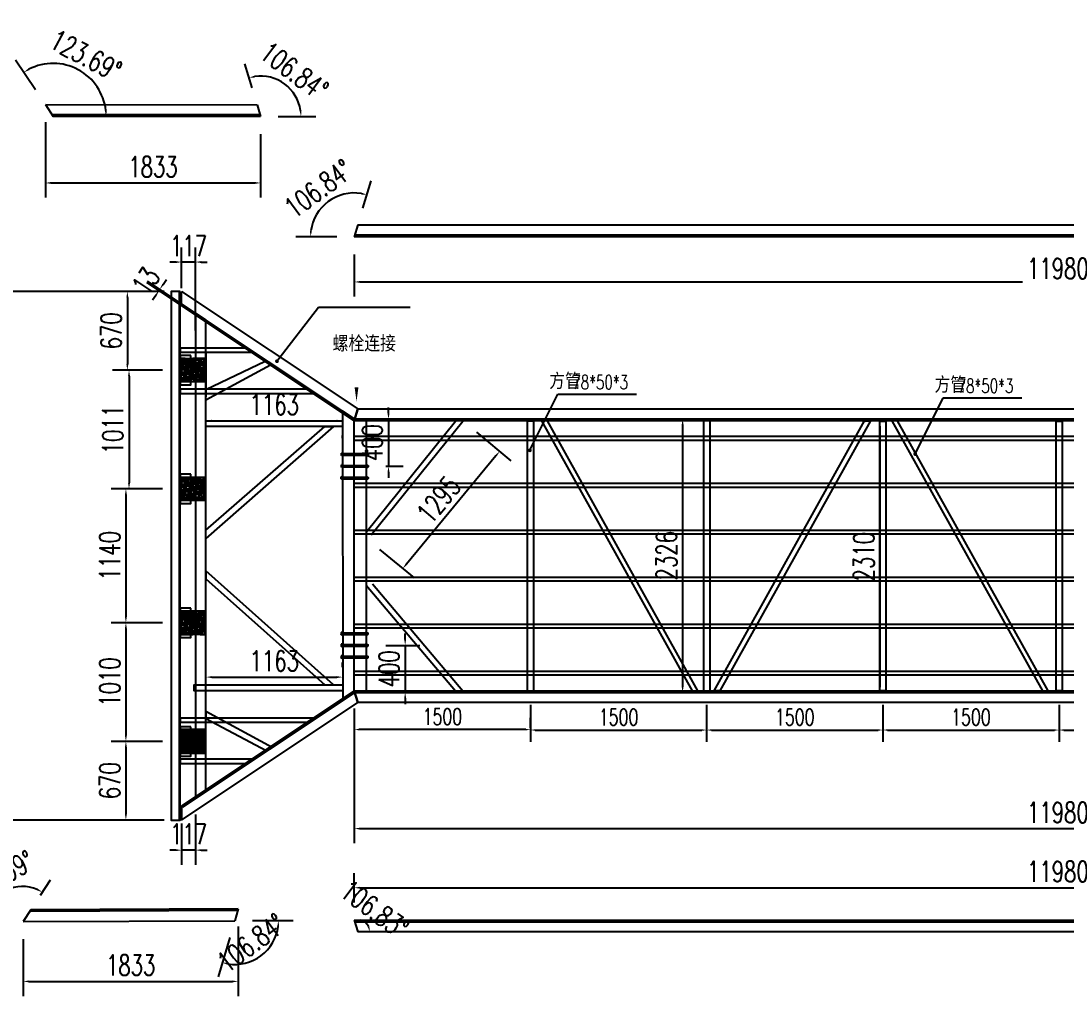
# Model space of a CAD drawing. Header units: millimetres. Extents: x 20612 to 95723, y -26499 to 156976.
# Drawn here: x 72038 to 80936, y -5738 to 2565 of the extents above; entities that cross this region are included whole.
import ezdxf

# ---------------------------------------------------------------- set-up
doc = ezdxf.new("R2010")
doc.units = ezdxf.units.MM
doc.header["$LTSCALE"] = 1000
for name, color, linetype in [('DIM_LEAD', 3, 'Continuous'), ('DIM_SYMB', 3, 'Continuous'), ('PF_out line', 3, 'Continuous'), ('PUB_DIM', 3, 'Continuous'), ('PUB_TEXT', 7, 'Continuous'), ('W-STEEL_FRAME钢架', 3, 'Continuous'), ('W-STEEL_KEEL钢龙骨', 5, 'Continuous'), ('柱子底座', 2, 'Continuous'), ('浮箱U槽', 5, 'Continuous'), ('螺栓孔位', 2, 'Continuous'), ('铝合金', 7, 'Continuous')]:
    doc.layers.add(name, color=color, linetype=linetype)
doc.styles.add('_TCH_DIM', font='SIMPLEX.shx', dxfattribs={"bigfont": 'hztxt.shx'})
doc.styles.add('STANDARD_T3', font='simplex.shx', dxfattribs={"width": 0.7, "bigfont": 'hztxt.shx'})
doc.dimstyles.new('W&&40', dxfattribs={"dimtxt": 140, "dimasz": 40, "dimexe": 100, "dimexo": 120, "dimgap": 40, "dimtad": 1, "dimdec": 0, "dimzin": 0, "dimdsep": 46, "dimtxsty": 'STANDARD_T3', "dimcen": 0.09, "dimclrd": 1, "dimclre": 1, "dimclrt": 7, "dimazin": 2, "dimtfac": 1, "dimtdec": 0, "dimtix": 1, "dimtmove": 2, "dimatfit": 3, "dimfxl": 100, "dimtolj": 1, "dimtzin": 0, "dimarcsym": 0})
doc.dimstyles.new('W&&50', dxfattribs={"dimtxt": 175, "dimasz": 50, "dimexe": 125, "dimexo": 150, "dimgap": 50, "dimtad": 1, "dimdec": 0, "dimzin": 0, "dimdsep": 46, "dimtxsty": 'STANDARD_T3', "dimcen": 0.09, "dimclrd": 1, "dimclre": 1, "dimclrt": 7, "dimazin": 2, "dimtfac": 1, "dimtdec": 0, "dimtix": 1, "dimtmove": 2, "dimatfit": 3, "dimfxl": 100, "dimtolj": 1, "dimtzin": 0, "dimarcsym": 0})

# ---------------------------------------------------------------- blocks, each defined once
blk = doc.blocks.new('1')
at = {"lineweight": -3}
for p, q in [((-1521938.3, 1214338.4), (-1521935.3, 1214338.4)), ((-1521938.3, 1214336.4), (-1521931.3, 1214336.4)), ((-1521938.3, 1214336.4), (-1521914.3, 1214336.4)), ((-1521936.3, 1214341.4), (-1521936.3, 1214346.4)), ((-1521936.3, 1214346.4), (-1521916.3, 1214346.4)), ((-1521935.3, 1214341.4), (-1521936.3, 1214341.4)), ((-1521933.9, 1214347.4), (-1521931.6, 1214347.4)), ((-1521933.3, 1214351.8), (-1521931.3, 1214354.8)), ((-1521933.3, 1214136.4), (-1521933.3, 1214351.8)), ((-1521919.3, 1214351.8), (-1521933.3, 1214351.8)), ((-1521931.6, 1214347.4), (-1521918.6, 1214347.4)), ((-1521931.6, 1214346.4), (-1521931.6, 1214341.4)), ((-1521921.3, 1214354.8), (-1521931.3, 1214354.8)), ((-1521919.3, 1214351.8), (-1521921.3, 1214354.8)), ((-1521918.6, 1214347.4), (-1521920.9, 1214347.4)), ((-1521920.9, 1214346.4), (-1521920.9, 1214341.4)), ((-1521919.3, 1214136.4), (-1521919.3, 1214351.8)), ((-1521917.3, 1214341.4), (-1521916.3, 1214341.4)), ((-1521914.3, 1214338.4), (-1521917.3, 1214338.4)), ((-1521916.3, 1214341.4), (-1521916.3, 1214346.4)), ((-1521938.3, 1214136.4), (-1521931.3, 1214136.4)), ((-1521938.3, 1214136.4), (-1521914.3, 1214136.4)), ((-1521938.3, 1214134.4), (-1521935.3, 1214134.4)), ((-1521935.3, 1214131.4), (-1521936.3, 1214131.4)), ((-1521936.3, 1214131.4), (-1521936.3, 1214126.4)), ((-1521936.3, 1214126.4), (-1521916.3, 1214126.4)), ((-1521931.6, 1214126.4), (-1521931.6, 1214131.4)), ((-1521920.9, 1214126.4), (-1521920.9, 1214131.4)), ((-1521914.3, 1214134.4), (-1521917.3, 1214134.4)), ((-1521917.3, 1214131.4), (-1521916.3, 1214131.4)), ((-1521916.3, 1214131.4), (-1521916.3, 1214126.4)), ((-1521933.9, 1214125.4), (-1521931.6, 1214125.4)), ((-1521931.6, 1214125.4), (-1521918.6, 1214125.4)), ((-1521918.6, 1214125.4), (-1521920.9, 1214125.4))]:
    blk.add_line(p, q, dxfattribs=at)
at = {"color": 1}
for p, q in [((-1521936.3, 1214346.4), (-1521933.9, 1214347.4)), ((-1521918.6, 1214347.4), (-1521916.3, 1214346.4))]:
    blk.add_line(p, q, dxfattribs=at)
at = {"color": 6, "lineweight": -3}
for p, q in [((-1521931.3, 1214136.4), (-1521931.3, 1214354.8)), ((-1521921.3, 1214136.4), (-1521921.3, 1214354.8))]:
    blk.add_line(p, q, dxfattribs=at)
at = {"lineweight": -3}
for points in [[(-1521933.3, 1214336.4), (-1521938.3, 1214336.4), (-1521938.3, 1214338.4), (-1521914.3, 1214338.4), (-1521914.3, 1214336.4), (-1521919.3, 1214336.4)], [(-1521935.3, 1214338.4), (-1521935.3, 1214341.4), (-1521917.3, 1214341.4), (-1521917.3, 1214338.4)], [(-1521933.3, 1214136.4), (-1521938.3, 1214136.4), (-1521938.3, 1214134.4), (-1521914.3, 1214134.4), (-1521914.3, 1214136.4), (-1521919.3, 1214136.4)], [(-1521935.3, 1214134.4), (-1521935.3, 1214131.4), (-1521917.3, 1214131.4), (-1521917.3, 1214134.4)]]:
    blk.add_lwpolyline(points, dxfattribs=at)
for centre, radius, start, end in [((-1521933.9, 1214128.6), 3.22, 223.60282, 316.39718), ((-1521926.3, 1214140.1), 14.7, 248.76069, 291.23931), ((-1521918.6, 1214128.6), 3.22, 223.60282, 316.39718)]:
    blk.add_arc(centre, radius, start, end, dxfattribs=at)
blk = doc.blocks.new('螺栓孔位')
at = {"layer": '螺栓孔位', "color": 1, "rotation": 270}
for p in [(-1214244.1, -1521833.3), (-1214244.1, -1521933.3), (-1214244.1, -1522033.3)]:
    blk.add_blockref('1', p, dxfattribs=at)
blk = doc.blocks.new('*D128')
at = {"color": 1, "lineweight": -2, "transparency": 16777216}
for p, q in [((73406.7, 290.9), (73406.7, 636.9)), ((73523.5, -71.4), (73523.5, 636.9)), ((73356.7, 511.9), (73306.7, 511.9)), ((73523.5, 511.9), (73406.7, 511.9)), ((73573.5, 511.9), (73623.5, 511.9))]:
    blk.add_line(p, q, dxfattribs=at)
at = {"color": 1, "transparency": 16777216}
for points in [[(73356.7, 520.2), (73356.7, 503.5), (73406.7, 511.9)], [(73573.5, 520.2), (73573.5, 503.5), (73523.5, 511.9)]]:
    blk.add_solid(points, dxfattribs=at)
at = {"layer": 'Defpoints', "color": 0, "transparency": 16777216}
for p in [(73406.7, 511.9), (73406.7, 140.9), (73523.5, -221.4)]:
    blk.add_point(p, dxfattribs=at)
at = {"color": 7, "transparency": 16777216, "insert": (73465.1, 649.4), "char_height": 175, "attachment_point": 5, "style": 'STANDARD_T3'}
blk.add_mtext('\\A1;117', dxfattribs=at)
blk = doc.blocks.new('*D90')
at = {"color": 1, "lineweight": -2, "transparency": 16777216}
for p, q in [((73166.7, 261.1), (72819.4, 261.1)), ((72944.4, 211.1), (72944.4, -358.7)), ((73243.7, -408.7), (72819.4, -408.7))]:
    blk.add_line(p, q, dxfattribs=at)
at = {"color": 1, "transparency": 16777216}
for points in [[(72936.1, 211.1), (72952.8, 211.1), (72944.4, 261.1)], [(72936.1, -358.7), (72952.8, -358.7), (72944.4, -408.7)]]:
    blk.add_solid(points, dxfattribs=at)
at = {"layer": 'Defpoints', "color": 0, "transparency": 16777216}
for p in [(73316.7, 261.1), (72944.4, -408.7), (73393.7, -408.7)]:
    blk.add_point(p, dxfattribs=at)
at = {"color": 7, "transparency": 16777216, "insert": (72806.9, -73.8), "char_height": 175, "attachment_point": 5, "rotation": 90, "style": 'STANDARD_T3'}
blk.add_mtext('\\A1;670', dxfattribs=at)
blk = doc.blocks.new('*D91')
at = {"color": 1, "lineweight": -2, "transparency": 16777216}
for p, q in [((73243.7, -1418.9), (72807, -1418.9)), ((72932, -1468.9), (72932, -2508.9)), ((73243.7, -2558.9), (72807, -2558.9))]:
    blk.add_line(p, q, dxfattribs=at)
at = {"color": 1, "transparency": 16777216}
for points in [[(72923.7, -1468.9), (72940.3, -1468.9), (72932, -1418.9)], [(72923.7, -2508.9), (72940.3, -2508.9), (72932, -2558.9)]]:
    blk.add_solid(points, dxfattribs=at)
at = {"layer": 'Defpoints', "color": 0, "transparency": 16777216}
for p in [(73393.7, -1418.9), (72932, -2558.9), (73393.7, -2558.9)]:
    blk.add_point(p, dxfattribs=at)
at = {"color": 7, "transparency": 16777216, "insert": (72794.5, -1988.9), "char_height": 175, "attachment_point": 5, "rotation": 90, "style": 'STANDARD_T3'}
blk.add_mtext('\\A1;1140', dxfattribs=at)
blk = doc.blocks.new('*D92')
at = {"color": 1, "lineweight": -2, "transparency": 16777216}
for p, q in [((73243.7, -2558.9), (72807, -2558.9)), ((72932, -2608.9), (72932, -3519.3)), ((73243.7, -3569.3), (72807, -3569.3))]:
    blk.add_line(p, q, dxfattribs=at)
at = {"color": 1, "transparency": 16777216}
for points in [[(72923.7, -2608.9), (72940.3, -2608.9), (72932, -2558.9)], [(72923.7, -3519.3), (72940.3, -3519.3), (72932, -3569.3)]]:
    blk.add_solid(points, dxfattribs=at)
at = {"layer": 'Defpoints', "color": 0, "transparency": 16777216}
for p in [(73393.7, -2558.9), (72932, -3569.3), (73393.7, -3569.3)]:
    blk.add_point(p, dxfattribs=at)
at = {"color": 7, "transparency": 16777216, "insert": (72794.5, -3064.1), "char_height": 175, "attachment_point": 5, "rotation": 90, "style": 'STANDARD_T3'}
blk.add_mtext('\\A1;1010', dxfattribs=at)
blk = doc.blocks.new('*D93')
at = {"color": 1, "lineweight": -2, "transparency": 16777216}
for p, q in [((73243.7, -3569.3), (72807, -3569.3)), ((72932, -3619.3), (72932, -4188.9)), ((73166.7, -4238.9), (72807, -4238.9))]:
    blk.add_line(p, q, dxfattribs=at)
at = {"color": 1, "transparency": 16777216}
for points in [[(72923.7, -3619.3), (72940.3, -3619.3), (72932, -3569.3)], [(72923.7, -4188.9), (72940.3, -4188.9), (72932, -4238.9)]]:
    blk.add_solid(points, dxfattribs=at)
at = {"layer": 'Defpoints', "color": 0, "transparency": 16777216}
for p in [(73393.7, -3569.3), (72932, -4238.9), (73316.7, -4238.9)]:
    blk.add_point(p, dxfattribs=at)
at = {"color": 7, "transparency": 16777216, "insert": (72794.5, -3904.1), "char_height": 175, "attachment_point": 5, "rotation": 90, "style": 'STANDARD_T3'}
blk.add_mtext('\\A1;670', dxfattribs=at)
blk = doc.blocks.new('*D94')
at = {"color": 1, "lineweight": -2, "transparency": 16777216}
for p, q in [((73243.7, -408.7), (72833.6, -408.7)), ((72958.6, -458.7), (72958.6, -1369.3)), ((73243.7, -1419.3), (72833.6, -1419.3))]:
    blk.add_line(p, q, dxfattribs=at)
at = {"color": 1, "transparency": 16777216}
for points in [[(72950.3, -458.7), (72967, -458.7), (72958.6, -408.7)], [(72950.3, -1369.3), (72967, -1369.3), (72958.6, -1419.3)]]:
    blk.add_solid(points, dxfattribs=at)
at = {"layer": 'Defpoints', "color": 0, "transparency": 16777216}
for p in [(73393.7, -408.7), (72958.6, -1419.3), (73393.7, -1419.3)]:
    blk.add_point(p, dxfattribs=at)
at = {"color": 7, "transparency": 16777216, "insert": (72821.1, -914), "char_height": 175, "attachment_point": 5, "rotation": 90, "style": 'STANDARD_T3'}
blk.add_mtext('\\A1;1011', dxfattribs=at)
blk = doc.blocks.new('01')
h = blk.add_hatch()
h.set_pattern_fill('HOUND', color=77, scale=5)
h.paths.add_polyline_path([(50227.1, 12927.9), (50227.1, 12727.9), (50427.1, 12727.9), (50427.1, 12927.9)])
h.paths.add_polyline_path([(50382.1, 12892.9, -1), (50402.1, 12892.9, -1)], flags=16)
h.paths.add_polyline_path([(50252.1, 12892.9, -1), (50272.1, 12892.9, -1)], flags=16)
h.paths.add_polyline_path([(50402.1, 12762.9, -1), (50382.1, 12762.9, -1)], flags=16)
h.paths.add_polyline_path([(50272.1, 12762.9, -1), (50252.1, 12762.9, -1)], flags=16)
at = {"color": 251}
blk.add_lwpolyline([(50227.1, 12927.9), (50427.1, 12927.9), (50427.1, 12727.9), (50227.1, 12727.9)], close=True, dxfattribs=at)
at = {"color": 6}
for centre in [(50262.1, 12892.9), (50392.1, 12892.9), (50262.1, 12762.9), (50392.1, 12762.9)]:
    blk.add_circle(centre, 10, dxfattribs=at)
blk = doc.blocks.new('*D129')
at = {"color": 1, "lineweight": -2, "transparency": 16777216}
for p, q in [((73256.7, 261.1), (71637.7, 261.1)), ((71762.7, 211.1), (71762.7, -4188.9)), ((73256.7, -4238.9), (71637.7, -4238.9))]:
    blk.add_line(p, q, dxfattribs=at)
at = {"color": 1, "transparency": 16777216}
for points in [[(71754.3, 211.1), (71771, 211.1), (71762.7, 261.1)], [(71754.3, -4188.9), (71771, -4188.9), (71762.7, -4238.9)]]:
    blk.add_solid(points, dxfattribs=at)
at = {"layer": 'Defpoints', "color": 0, "transparency": 16777216}
for p in [(73406.7, 261.1), (71762.7, -4238.9), (73406.7, -4238.9)]:
    blk.add_point(p, dxfattribs=at)
at = {"color": 7, "transparency": 16777216, "insert": (71625.2, -1988.9), "char_height": 175, "attachment_point": 5, "rotation": 90, "style": 'STANDARD_T3'}
blk.add_mtext('\\A1;4500', dxfattribs=at)
blk = doc.blocks.new('*D95')
at = {"layer": 'Defpoints', "color": 0, "transparency": 16777216}
for p in [(76376.5, -3138.9), (77876.2, -3138.9), (77876.2, -3472.9)]:
    blk.add_point(p, dxfattribs=at)
at = {"layer": '浮箱U槽', "color": 1, "lineweight": -2, "transparency": 16777216}
for p, q in [((76376.5, -3258.9), (76376.5, -3572.9)), ((77876.2, -3258.9), (77876.2, -3572.9)), ((76416.5, -3472.9), (77836.2, -3472.9))]:
    blk.add_line(p, q, dxfattribs=at)
at = {"layer": '浮箱U槽', "color": 1, "transparency": 16777216}
for points in [[(76416.5, -3466.3), (76416.5, -3479.6), (76376.5, -3472.9)], [(77836.2, -3466.3), (77836.2, -3479.6), (77876.2, -3472.9)]]:
    blk.add_solid(points, dxfattribs=at)
at = {"layer": '浮箱U槽', "color": 7, "transparency": 16777216, "insert": (77126.4, -3362.9), "char_height": 140, "attachment_point": 5, "style": 'STANDARD_T3'}
blk.add_mtext('\\A1;1500', dxfattribs=at)
blk = doc.blocks.new('*D96')
at = {"layer": 'Defpoints', "color": 0, "transparency": 16777216}
for p in [(77876.2, -3138.9), (79376.2, -3138.9), (79376.2, -3472.9)]:
    blk.add_point(p, dxfattribs=at)
at = {"layer": '浮箱U槽', "color": 1, "lineweight": -2, "transparency": 16777216}
for p, q in [((77876.2, -3258.9), (77876.2, -3572.9)), ((79376.2, -3258.9), (79376.2, -3572.9)), ((77916.2, -3472.9), (79336.2, -3472.9))]:
    blk.add_line(p, q, dxfattribs=at)
at = {"layer": '浮箱U槽', "color": 1, "transparency": 16777216}
for points in [[(77916.2, -3466.3), (77916.2, -3479.6), (77876.2, -3472.9)], [(79336.2, -3466.3), (79336.2, -3479.6), (79376.2, -3472.9)]]:
    blk.add_solid(points, dxfattribs=at)
at = {"layer": '浮箱U槽', "color": 7, "transparency": 16777216, "insert": (78626.2, -3362.9), "char_height": 140, "attachment_point": 5, "style": 'STANDARD_T3'}
blk.add_mtext('\\A1;1500', dxfattribs=at)
blk = doc.blocks.new('*D97')
at = {"layer": 'Defpoints', "color": 0, "transparency": 16777216}
for p in [(79376.2, -3138.9), (80876.2, -3138.9), (80876.2, -3472.9)]:
    blk.add_point(p, dxfattribs=at)
at = {"layer": '浮箱U槽', "color": 1, "lineweight": -2, "transparency": 16777216}
for p, q in [((79376.2, -3258.9), (79376.2, -3572.9)), ((80876.2, -3258.9), (80876.2, -3572.9)), ((79416.2, -3472.9), (80836.2, -3472.9))]:
    blk.add_line(p, q, dxfattribs=at)
at = {"layer": '浮箱U槽', "color": 1, "transparency": 16777216}
for points in [[(79416.2, -3466.3), (79416.2, -3479.6), (79376.2, -3472.9)], [(80836.2, -3466.3), (80836.2, -3479.6), (80876.2, -3472.9)]]:
    blk.add_solid(points, dxfattribs=at)
at = {"layer": '浮箱U槽', "color": 7, "transparency": 16777216, "insert": (80126.2, -3362.9), "char_height": 140, "attachment_point": 5, "style": 'STANDARD_T3'}
blk.add_mtext('\\A1;1500', dxfattribs=at)
blk = doc.blocks.new('*D98')
at = {"layer": 'Defpoints', "color": 0, "transparency": 16777216}
for p in [(80876.2, -3138.9), (82375.9, -3138.9), (82375.9, -3472.9)]:
    blk.add_point(p, dxfattribs=at)
at = {"layer": '浮箱U槽', "color": 1, "lineweight": -2, "transparency": 16777216}
for p, q in [((80876.2, -3258.9), (80876.2, -3572.9)), ((82375.9, -3258.9), (82375.9, -3572.9)), ((80916.2, -3472.9), (82335.9, -3472.9))]:
    blk.add_line(p, q, dxfattribs=at)
at = {"layer": '浮箱U槽', "color": 1, "transparency": 16777216}
for points in [[(80916.2, -3466.3), (80916.2, -3479.6), (80876.2, -3472.9)], [(82335.9, -3466.3), (82335.9, -3479.6), (82375.9, -3472.9)]]:
    blk.add_solid(points, dxfattribs=at)
at = {"layer": '浮箱U槽', "color": 7, "transparency": 16777216, "insert": (81626.1, -3362.9), "char_height": 140, "attachment_point": 5, "style": 'STANDARD_T3'}
blk.add_mtext('\\A1;1500', dxfattribs=at)
blk = doc.blocks.new('*D102')
at = {"layer": 'Defpoints', "color": 0, "transparency": 16777216}
for p in [(74876.4, -3238.9), (74876.4, -3469.3), (76376.5, -3572.9)]:
    blk.add_point(p, dxfattribs=at)
at = {"layer": '浮箱U槽', "color": 1, "lineweight": -2, "transparency": 16777216}
for p, q in [((74876.4, -3358.9), (74876.4, -3569.3)), ((76376.5, -3452.9), (76376.5, -3369.3)), ((76336.5, -3469.3), (74916.4, -3469.3))]:
    blk.add_line(p, q, dxfattribs=at)
at = {"layer": '浮箱U槽', "color": 1, "transparency": 16777216}
for points in [[(74916.4, -3462.6), (74916.4, -3476), (74876.4, -3469.3)], [(76336.5, -3462.6), (76336.5, -3476), (76376.5, -3469.3)]]:
    blk.add_solid(points, dxfattribs=at)
at = {"layer": '浮箱U槽', "color": 7, "transparency": 16777216, "insert": (75626.5, -3359.3), "char_height": 140, "attachment_point": 5, "style": 'STANDARD_T3'}
blk.add_mtext('\\A1;1500', dxfattribs=at)
blk = doc.blocks.new('*D107')
at = {"color": 1, "lineweight": -2, "transparency": 16777216}
for p, q in [((73248.9, 321.9), (73276.6, 363.5)), ((73481.5, 91), (73109.9, 338.8)), ((73488.7, 101.9), (73117.1, 349.6)), ((73221.1, 280.3), (73213.9, 269.4)), ((73186.2, 227.8), (73158.4, 186.2))]:
    blk.add_line(p, q, dxfattribs=at)
at = {"color": 1, "transparency": 16777216}
for points in [[(73179.2, 232.5), (73193.1, 223.2), (73213.9, 269.4)], [(73241.9, 326.5), (73255.8, 317.2), (73221.1, 280.3)]]:
    blk.add_solid(points, dxfattribs=at)
at = {"layer": 'Defpoints', "color": 0, "transparency": 16777216}
for p in [(73213.9, 269.4), (73606.3, 7.8), (73613.5, 18.7)]:
    blk.add_point(p, dxfattribs=at)
at = {"color": 7, "transparency": 16777216, "insert": (73103.1, 351.1), "char_height": 175, "attachment_point": 5, "rotation": 56.3098, "style": 'STANDARD_T3'}
blk.add_mtext('\\A1;13', dxfattribs=at)
blk = doc.blocks.new('*D108')
at = {"color": 1, "lineweight": -2, "transparency": 16777216}
for p, q in [((79201.8, -841.9), (79226.8, -841.9)), ((79351.8, -891.9), (79351.8, -3101.9)), ((79201.8, -3151.9), (79226.8, -3151.9))]:
    blk.add_line(p, q, dxfattribs=at)
at = {"color": 1, "transparency": 16777216}
for points in [[(79343.5, -891.9), (79360.1, -891.9), (79351.8, -841.9)], [(79343.5, -3101.9), (79360.1, -3101.9), (79351.8, -3151.9)]]:
    blk.add_solid(points, dxfattribs=at)
at = {"layer": 'Defpoints', "color": 0, "transparency": 16777216}
for p in [(79351.8, -841.9), (79351.8, -3151.9), (79351.8, -3151.9)]:
    blk.add_point(p, dxfattribs=at)
at = {"color": 7, "transparency": 16777216, "insert": (79214.3, -1996.9), "char_height": 175, "attachment_point": 5, "rotation": 90, "style": 'STANDARD_T3'}
blk.add_mtext('\\A1;2310', dxfattribs=at)
blk = doc.blocks.new('*D109')
at = {"color": 1, "lineweight": -2, "transparency": 16777216}
for p, q in [((77701.8, -825.9), (77546.5, -825.9)), ((77671.5, -875.9), (77671.5, -3101.9)), ((77701.8, -3151.9), (77546.5, -3151.9))]:
    blk.add_line(p, q, dxfattribs=at)
at = {"color": 1, "transparency": 16777216}
for points in [[(77663.2, -875.9), (77679.9, -875.9), (77671.5, -825.9)], [(77663.2, -3101.9), (77679.9, -3101.9), (77671.5, -3151.9)]]:
    blk.add_solid(points, dxfattribs=at)
at = {"layer": 'Defpoints', "color": 0, "transparency": 16777216}
for p in [(77851.8, -825.9), (77671.5, -3151.9), (77851.8, -3151.9)]:
    blk.add_point(p, dxfattribs=at)
at = {"color": 7, "transparency": 16777216, "insert": (77534, -1988.9), "char_height": 175, "attachment_point": 5, "rotation": 90, "style": 'STANDARD_T3'}
blk.add_mtext('\\A1;2326', dxfattribs=at)
blk = doc.blocks.new('*D110')
at = {"color": 1, "lineweight": -2, "transparency": 16777216}
for p, q in [((75917, -937.4), (76209.9, -1179.4)), ((76081.7, -1138.3), (75320.4, -2059.9)), ((75092, -1936), (75384.9, -2178))]:
    blk.add_line(p, q, dxfattribs=at)
at = {"color": 1, "transparency": 16777216}
for points in [[(76075.3, -1133), (76088.1, -1143.7), (76113.6, -1099.8)], [(75314, -2054.5), (75326.8, -2065.2), (75288.6, -2098.4)]]:
    blk.add_solid(points, dxfattribs=at)
at = {"layer": 'Defpoints', "color": 0, "transparency": 16777216}
for p in [(75801.4, -841.9), (74976.4, -1840.5), (75288.6, -2098.4)]:
    blk.add_point(p, dxfattribs=at)
at = {"color": 7, "transparency": 16777216, "insert": (75595.1, -1511.5), "char_height": 175, "attachment_point": 5, "rotation": 50.43794, "style": 'STANDARD_T3'}
blk.add_mtext('\\A1;1295', dxfattribs=at)
blk = doc.blocks.new('*D112')
at = {"color": 1, "lineweight": -2, "transparency": 16777216}
for p, q in [((74876.4, -3288.9), (74876.4, -4437.3)), ((86856.4, -3388.9), (86856.4, -4437.3)), ((74926.4, -4312.3), (86806.4, -4312.3))]:
    blk.add_line(p, q, dxfattribs=at)
at = {"color": 1, "transparency": 16777216}
for points in [[(74926.4, -4304), (74926.4, -4320.7), (74876.4, -4312.3)], [(86806.4, -4304), (86806.4, -4320.7), (86856.4, -4312.3)]]:
    blk.add_solid(points, dxfattribs=at)
at = {"layer": 'Defpoints', "color": 0, "transparency": 16777216}
for p in [(74876.4, -3138.9), (86856.4, -3238.9), (86856.4, -4312.3)]:
    blk.add_point(p, dxfattribs=at)
at = {"color": 7, "transparency": 16777216, "insert": (80866.4, -4174.8), "char_height": 175, "attachment_point": 5, "style": 'STANDARD_T3'}
blk.add_mtext('\\A1;11980', dxfattribs=at)
blk = doc.blocks.new('*D113')
at = {"color": 1, "lineweight": -2, "transparency": 16777216}
for p, q in [((74876.4, 577.5), (74876.4, 217.6)), ((86856.4, 577.5), (86856.4, 217.6)), ((74926.4, 342.6), (80565.6, 342.6)), ((86806.4, 342.6), (81167.2, 342.6))]:
    blk.add_line(p, q, dxfattribs=at)
at = {"color": 1, "transparency": 16777216}
for points in [[(74926.4, 350.9), (74926.4, 334.3), (74876.4, 342.6)], [(86806.4, 350.9), (86806.4, 334.3), (86856.4, 342.6)]]:
    blk.add_solid(points, dxfattribs=at)
at = {"layer": 'Defpoints', "color": 0, "transparency": 16777216}
for p in [(74876.4, 727.5), (86856.4, 727.5), (86856.4, 342.6)]:
    blk.add_point(p, dxfattribs=at)
at = {"color": 7, "transparency": 16777216, "insert": (80866.4, 457.7), "char_height": 175, "attachment_point": 5, "style": 'STANDARD_T3'}
blk.add_mtext('\\A1;11980', dxfattribs=at)
blk = doc.blocks.new('*D114')
at = {"color": 1, "lineweight": -2, "transparency": 16777216}
for p, q in [((74950.1, 971.1), (75020.6, 1204)), ((74726.4, 727.5), (74378.6, 727.5))]:
    blk.add_line(p, q, dxfattribs=at)
blk.add_arc((74876.4, 727.5), 372.8, 80.85077, 172.30934, dxfattribs=at)
at = {"color": 1, "transparency": 16777216}
for points in [[(74937.6, 1103.7), (74933.8, 1087.5), (74984.4, 1084.3)], [(74515.3, 776.9), (74498.7, 778), (74503.6, 727.5)]]:
    blk.add_solid(points, dxfattribs=at)
at = {"layer": 'Defpoints', "color": 0, "transparency": 16777216}
for p in [(74756.4, 1080.5), (74906.7, 827.5), (74876.4, 727.5), (74876.4, 727.5), (86856.4, 727.5)]:
    blk.add_point(p, dxfattribs=at)
at = {"color": 7, "transparency": 16777216, "insert": (74572.3, 1137.3), "char_height": 175, "attachment_point": 5, "rotation": 36.58005, "style": 'STANDARD_T3'}
blk.add_mtext('\\A1;106.84°', dxfattribs=at)
blk = doc.blocks.new('*D115')
at = {"color": 1, "lineweight": -2, "transparency": 16777216}
for p, q in [((72246.2, 1702.6), (72246.2, 1060.5)), ((74079.2, 1602), (74079.2, 1060.5)), ((72296.2, 1185.5), (74029.2, 1185.5))]:
    blk.add_line(p, q, dxfattribs=at)
at = {"color": 1, "transparency": 16777216}
for points in [[(72296.2, 1193.8), (72296.2, 1177.1), (72246.2, 1185.5)], [(74029.2, 1193.8), (74029.2, 1177.1), (74079.2, 1185.5)]]:
    blk.add_solid(points, dxfattribs=at)
at = {"layer": 'Defpoints', "color": 0, "transparency": 16777216}
for p in [(72246.2, 1852.6), (74079.2, 1752), (74079.2, 1185.5)]:
    blk.add_point(p, dxfattribs=at)
at = {"color": 7, "transparency": 16777216, "insert": (73162.7, 1323), "char_height": 175, "attachment_point": 5, "style": 'STANDARD_T3'}
blk.add_mtext('\\A1;1833', dxfattribs=at)
blk = doc.blocks.new('*D116')
at = {"color": 1, "lineweight": -2, "transparency": 16777216}
blk.add_line((72163.1, 1977.4), (71993.6, 2231.7), dxfattribs=at)
blk.add_arc((72312.9, 1752.6), 450.8, 6.34087, 117.31469, dxfattribs=at)
at = {"color": 1, "transparency": 16777216}
for points in [[(72110.2, 2145.9), (72101.8, 2160.3), (72062.9, 2127.7)], [(72769.2, 1802.8), (72752.6, 1801.9), (72763.7, 1752.4)]]:
    blk.add_solid(points, dxfattribs=at)
at = {"layer": 'Defpoints', "color": 0, "transparency": 16777216}
for p in [(72652, 2049.6), (72246.2, 1852.6), (72312.9, 1752.6), (72312.9, 1752.6), (74079.2, 1752)]:
    blk.add_point(p, dxfattribs=at)
at = {"color": 7, "transparency": 16777216, "insert": (72590.6, 2271.2), "char_height": 175, "attachment_point": 5, "rotation": 331.82778, "style": 'STANDARD_T3'}
blk.add_mtext('\\A1;123.69°', dxfattribs=at)
blk = doc.blocks.new('*D117')
at = {"color": 1, "lineweight": -2, "transparency": 16777216}
for p, q in [((74005.6, 1995.6), (73943.7, 2200.4)), ((74229.2, 1752), (74547.7, 1751.9))]:
    blk.add_line(p, q, dxfattribs=at)
blk.add_arc((74079.2, 1752), 343.4, 8.3322, 98.47639, dxfattribs=at)
at = {"color": 1, "transparency": 16777216}
for points in [[(74030.4, 2083.6), (74026.8, 2099.8), (73979.8, 2080.7)], [(74427.3, 1802.4), (74410.7, 1801.2), (74422.7, 1751.9)]]:
    blk.add_solid(points, dxfattribs=at)
at = {"layer": 'Defpoints', "color": 0, "transparency": 16777216}
for p in [(74358.5, 1951.9), (74049, 1852), (72312.9, 1752.6), (74079.2, 1752), (74079.2, 1752)]:
    blk.add_point(p, dxfattribs=at)
at = {"color": 7, "transparency": 16777216, "insert": (74365.9, 2138.1), "char_height": 175, "attachment_point": 5, "rotation": 323.4043, "style": 'STANDARD_T3'}
blk.add_mtext('\\A1;106.84°', dxfattribs=at)
blk = doc.blocks.new('*D118')
at = {"color": 1, "lineweight": -2, "transparency": 16777216}
for p, q in [((74876.4, -4941.9), (74876.4, -4690.7)), ((86856.4, -4941.9), (86856.4, -4690.7)), ((74926.4, -4815.7), (86806.4, -4815.7))]:
    blk.add_line(p, q, dxfattribs=at)
at = {"color": 1, "transparency": 16777216}
for points in [[(74926.4, -4807.4), (74926.4, -4824.1), (74876.4, -4815.7)], [(86806.4, -4807.4), (86806.4, -4824.1), (86856.4, -4815.7)]]:
    blk.add_solid(points, dxfattribs=at)
at = {"layer": 'Defpoints', "color": 0, "transparency": 16777216}
for p in [(86856.4, -4815.7), (74876.4, -5091.9), (86856.4, -5091.9)]:
    blk.add_point(p, dxfattribs=at)
at = {"color": 7, "transparency": 16777216, "insert": (80866.4, -4678.2), "char_height": 175, "attachment_point": 5, "style": 'STANDARD_T3'}
blk.add_mtext('\\A1;11980', dxfattribs=at)
blk = doc.blocks.new('*D119')
at = {"color": 1, "lineweight": -2, "transparency": 16777216}
blk.add_arc((74906.7, -5191.9), 102.3, 28.2828, 78.54698, dxfattribs=at)
at = {"color": 1, "transparency": 16777216}
for points in [[(74927.4, -5099.9), (74926.6, -5083.3), (74877, -5093.9)], [(75004.8, -5141.3), (74988.7, -5145.4), (75009, -5191.9)]]:
    blk.add_solid(points, dxfattribs=at)
at = {"layer": 'Defpoints', "color": 0, "transparency": 16777216}
for p in [(74876.4, -5091.9), (74989.8, -5132.3), (74906.7, -5191.9), (74906.7, -5191.9), (86856.4, -5191.9)]:
    blk.add_point(p, dxfattribs=at)
at = {"color": 7, "transparency": 16777216, "insert": (75049.6, -4999.3), "char_height": 175, "attachment_point": 5, "rotation": 323.41489, "style": 'STANDARD_T3'}
blk.add_mtext('\\A1;106.83°', dxfattribs=at)
blk = doc.blocks.new('*D120')
at = {"color": 1, "lineweight": -2, "transparency": 16777216}
for p, q in [((73888.8, -5146.2), (73888.8, -5738.3)), ((72056.2, -5253.9), (72056.2, -5738.3)), ((72106.2, -5613.3), (73838.8, -5613.3))]:
    blk.add_line(p, q, dxfattribs=at)
at = {"color": 1, "transparency": 16777216}
for points in [[(72106.2, -5605), (72106.2, -5621.6), (72056.2, -5613.3)], [(73838.8, -5605), (73838.8, -5621.6), (73888.8, -5613.3)]]:
    blk.add_solid(points, dxfattribs=at)
at = {"layer": 'Defpoints', "color": 0, "transparency": 16777216}
for p in [(73888.8, -4996.2), (72056.2, -5103.9), (73888.8, -5613.3)]:
    blk.add_point(p, dxfattribs=at)
at = {"color": 7, "transparency": 16777216, "insert": (72972.5, -5475.8), "char_height": 175, "attachment_point": 5, "style": 'STANDARD_T3'}
blk.add_mtext('\\A1;1833', dxfattribs=at)
blk = doc.blocks.new('*D121')
at = {"color": 1, "lineweight": -2, "transparency": 16777216}
for p, q in [((74009, -5095.7), (74356.2, -5094.2)), ((73816.1, -5240.1), (73716.9, -5572.9))]:
    blk.add_line(p, q, dxfattribs=at)
blk.add_arc((73859, -5096.3), 372.3, 261.10004, 352.54053, dxfattribs=at)
at = {"color": 1, "transparency": 16777216}
for points in [[(74219.8, -5144.1), (74236.4, -5145.2), (74231.2, -5094.8)], [(73799.5, -5472.2), (73803.2, -5456), (73752.6, -5453.1)]]:
    blk.add_solid(points, dxfattribs=at)
at = {"layer": 'Defpoints', "color": 0, "transparency": 16777216}
for p in [(73888.8, -4996.2), (72056.2, -5103.9), (73859, -5096.3), (73859, -5096.3), (73980.2, -5448.3)]:
    blk.add_point(p, dxfattribs=at)
at = {"color": 7, "transparency": 16777216, "insert": (73999.7, -5284.3), "char_height": 175, "attachment_point": 5, "rotation": 36.82028, "style": 'STANDARD_T3'}
blk.add_mtext('\\A1;106.84°', dxfattribs=at)
blk = doc.blocks.new('*D122')
at = {"color": 1, "lineweight": -2, "transparency": 16777216}
for p, q in [((72205.1, -4878.5), (72290.2, -4749.7)), ((71906.2, -5104.6), (71631.7, -5105.7))]:
    blk.add_line(p, q, dxfattribs=at)
blk.add_arc((72056.2, -5103.9), 299.5, 66.12698, 170.66663, dxfattribs=at)
at = {"color": 1, "transparency": 16777216}
for points in [[(72181.4, -4822.7), (72173.4, -4837.3), (72221.3, -4854)], [(71768.9, -5056), (71752.3, -5054.7), (71756.7, -5105.2)]]:
    blk.add_solid(points, dxfattribs=at)
at = {"layer": 'Defpoints', "color": 0, "transparency": 16777216}
for p in [(72015.6, -4807.2), (72122.4, -5003.7), (72056.2, -5103.9), (72056.2, -5103.9), (73859, -5096.3)]:
    blk.add_point(p, dxfattribs=at)
at = {"color": 7, "transparency": 16777216, "insert": (71848.4, -4719.5), "char_height": 175, "attachment_point": 5, "rotation": 28.3968, "style": 'STANDARD_T3'}
blk.add_mtext('\\A1;123.69°', dxfattribs=at)
blk = doc.blocks.new('*D124')
at = {"color": 1, "lineweight": -2, "transparency": 16777216}
for p, q in [((75167.6, -775.9), (75167.6, -725.9)), ((75126.4, -825.9), (75292.6, -825.9)), ((75167.6, -825.9), (75167.6, -1226.2)), ((75145.6, -1226.2), (75292.6, -1226.2)), ((75167.6, -1276.2), (75167.6, -1326.2))]:
    blk.add_line(p, q, dxfattribs=at)
at = {"color": 1, "transparency": 16777216}
for points in [[(75159.3, -775.9), (75176, -775.9), (75167.6, -825.9)], [(75159.3, -1276.2), (75176, -1276.2), (75167.6, -1226.2)]]:
    blk.add_solid(points, dxfattribs=at)
at = {"layer": 'Defpoints', "color": 0, "transparency": 16777216}
for p in [(74976.4, -825.9), (74995.6, -1226.2), (75167.6, -1226.2)]:
    blk.add_point(p, dxfattribs=at)
at = {"color": 7, "transparency": 16777216, "insert": (75030.1, -1026), "char_height": 175, "attachment_point": 5, "rotation": 90, "style": 'STANDARD_T3'}
blk.add_mtext('\\A1;400', dxfattribs=at)
blk = doc.blocks.new('*D125')
at = {"color": 1, "lineweight": -2, "transparency": 16777216}
for p, q in [((75309.7, -2702), (75309.7, -2652)), ((75144.2, -2752), (75434.7, -2752)), ((75309.7, -2752), (75309.7, -3151.9)), ((75126.4, -3151.9), (75434.7, -3151.9)), ((75309.7, -3201.9), (75309.7, -3251.9))]:
    blk.add_line(p, q, dxfattribs=at)
at = {"color": 1, "transparency": 16777216}
for points in [[(75301.4, -2702), (75318, -2702), (75309.7, -2752)], [(75301.4, -3201.9), (75318, -3201.9), (75309.7, -3151.9)]]:
    blk.add_solid(points, dxfattribs=at)
at = {"layer": 'Defpoints', "color": 0, "transparency": 16777216}
for p in [(74994.2, -2752), (74976.4, -3151.9), (75309.7, -3151.9)]:
    blk.add_point(p, dxfattribs=at)
at = {"color": 7, "transparency": 16777216, "insert": (75172.2, -2951.9), "char_height": 175, "attachment_point": 5, "rotation": 90, "style": 'STANDARD_T3'}
blk.add_mtext('\\A1;400', dxfattribs=at)
blk = doc.blocks.new('*D104')
at = {"color": 1, "lineweight": -2, "transparency": 16777216}
for p, q in [((73663.7, -838.9), (74726.6, -838.9)), ((73613.7, -988.9), (73613.7, -963.9)), ((74776.6, -988.4), (74776.6, -963.9))]:
    blk.add_line(p, q, dxfattribs=at)
at = {"color": 1, "transparency": 16777216}
for points in [[(73663.7, -830.6), (73663.7, -847.2), (73613.7, -838.9)], [(74726.6, -830.6), (74726.6, -847.2), (74776.6, -838.9)]]:
    blk.add_solid(points, dxfattribs=at)
at = {"layer": 'Defpoints', "color": 0, "transparency": 16777216}
for p in [(73613.7, -838.9), (74776.6, -838.4), (74776.6, -838.9)]:
    blk.add_point(p, dxfattribs=at)
at = {"color": 7, "transparency": 16777216, "insert": (74195.2, -701.4), "char_height": 175, "attachment_point": 5, "style": 'STANDARD_T3'}
blk.add_mtext('\\A1;1163', dxfattribs=at)
blk = doc.blocks.new('*D105')
at = {"color": 1, "lineweight": -2, "transparency": 16777216}
for p, q in [((73613.7, -2938.9), (73613.7, -2897.2)), ((74776.4, -2938.9), (74776.4, -2897.2)), ((73663.7, -3022.2), (74726.4, -3022.2))]:
    blk.add_line(p, q, dxfattribs=at)
at = {"color": 1, "transparency": 16777216}
for points in [[(73663.7, -3013.9), (73663.7, -3030.5), (73613.7, -3022.2)], [(74726.4, -3013.9), (74726.4, -3030.5), (74776.4, -3022.2)]]:
    blk.add_solid(points, dxfattribs=at)
at = {"layer": 'Defpoints', "color": 0, "transparency": 16777216}
for p in [(74776.4, -3022.2), (73613.7, -3088.9), (74776.4, -3088.9)]:
    blk.add_point(p, dxfattribs=at)
at = {"color": 7, "transparency": 16777216, "insert": (74195, -2884.7), "char_height": 175, "attachment_point": 5, "style": 'STANDARD_T3'}
blk.add_mtext('\\A1;1163', dxfattribs=at)
blk = doc.blocks.new('*D106')
at = {"color": 1, "lineweight": -2, "transparency": 16777216}
for p, q in [((73406.7, -4268.7), (73406.7, -4620.5)), ((73523.7, -4190.7), (73523.7, -4620.5)), ((73356.7, -4495.5), (73306.7, -4495.5)), ((73523.7, -4495.5), (73406.7, -4495.5)), ((73573.7, -4495.5), (73623.7, -4495.5))]:
    blk.add_line(p, q, dxfattribs=at)
at = {"color": 1, "transparency": 16777216}
for points in [[(73356.7, -4487.2), (73356.7, -4503.9), (73406.7, -4495.5)], [(73573.7, -4487.2), (73573.7, -4503.9), (73523.7, -4495.5)]]:
    blk.add_solid(points, dxfattribs=at)
at = {"layer": 'Defpoints', "color": 0, "transparency": 16777216}
for p in [(73523.7, -4040.7), (73406.7, -4118.7), (73406.7, -4495.5)]:
    blk.add_point(p, dxfattribs=at)
at = {"color": 7, "transparency": 16777216, "insert": (73465.2, -4358), "char_height": 175, "attachment_point": 5, "style": 'STANDARD_T3'}
blk.add_mtext('\\A1;117', dxfattribs=at)

msp = doc.modelspace()

# ---------------------------------------------------------------- linework, layer by layer
at = {"color": 4}
for p, q in [((72246.22, 1852.58), (72312.86, 1752.56)), ((74048.99, 1852.04), (74079.24, 1752.02)), ((73386.68, 261.11), (73386.68, -4238.89)), ((73513.68, -221.39), (73393.68, -221.39)), ((73613.68, -256.39), (73613.68, -571.39)), ((73613.68, -256.39), (73613.68, -571.39)), ((74906.68, -738.89), (74876.4, -838.89)), ((74876.4, -3138.88), (74876.4, -3151.89)), ((74876.4, -5091.87), (74906.65, -5191.87))]:
    msp.add_line(p, q, dxfattribs=at)
at = {"color": 3}
for p, q in [((74906.67, 827.54), (74876.4, 727.54)), ((72122.45, -5003.66), (72056.21, -5103.94)), ((73888.81, -4996.2), (73858.96, -5096.33))]:
    msp.add_line(p, q, dxfattribs=at)
at = {"color": 6}
for p, q in [((73613.53, 18.65), (73523.53, 78.65)), ((73523.53, 78.65), (73523.7, -4056.31)), ((73613.7, -3996.31), (73613.53, 18.65)), ((73523.7, -4056.31), (73613.7, -3996.31))]:
    msp.add_line(p, q, dxfattribs=at)
at = {"color": 1}
for p, q in [((74976.4, -1787.86), (75737.24, -841.91)), ((75021.22, -1811.91), (75801.4, -841.91)), ((74976.4, -2238.55), (75737.24, -3138.91)), ((75030.87, -2226.91), (75801.4, -3138.91))]:
    msp.add_line(p, q, dxfattribs=at)
at = {"color": 1, "lineweight": -3}
for points in [[(73483.68, -283.66), (73393.68, -283.66), (73393.68, -533.66), (73483.68, -533.66)], [(73483.68, -1293.91), (73393.68, -1293.91), (73393.68, -1543.91), (73483.68, -1543.91)], [(73483.68, -2433.91), (73393.68, -2433.91), (73393.68, -2683.91), (73483.68, -2683.91)], [(73483.68, -3444.33), (73393.68, -3444.33), (73393.68, -3694.33), (73483.68, -3694.33)]]:
    msp.add_lwpolyline(points, close=True, dxfattribs=at)
at = {"color": 1}
for points in [[(76352.12, -838.91), (76402.12, -838.91), (76402.12, -3151.91), (76352.12, -3151.91)], [(77751.82, -3138.91), (77801.82, -3138.91), (76520.51, -838.91), (76470.51, -838.91)], [(77851.82, -825.89), (77901.82, -825.89), (77901.82, -3151.91), (77851.82, -3151.91)], [(77988.82, -3138.91), (77938.82, -3138.91), (79220.12, -838.91), (79270.12, -838.91)], [(79351.82, -841.91), (79401.82, -841.91), (79401.82, -3138.91), (79351.82, -3138.91)], [(79501.82, -838.91), (79451.82, -838.91), (80734.4, -3138.91), (80784.4, -3138.91)], [(80851.82, -841.91), (80901.82, -841.91), (80901.82, -3138.91), (80851.82, -3138.91)]]:
    msp.add_lwpolyline(points, close=True, dxfattribs=at)
at = {"layer": 'DIM_LEAD'}
for p, q in [((74218.09, -332.5), (74571.74, 127.77)), ((74571.74, 127.77), (75351.93, 127.77)), ((76371.56, -1091.19), (76609.45, -612.23)), ((76609.45, -612.23), (77278.11, -612.23)), ((79651.64, -1122.65), (79889.54, -643.69)), ((79889.54, -643.69), (80558.2, -643.69))]:
    msp.add_line(p, q, dxfattribs=at)
at = {"layer": 'DIM_LEAD', "const_width": 16}
for points in [[(74213.21, -338.84, 1), (74222.96, -326.15, 1)], [(74977.22, -1104.52, 1), (74984.91, -1090.49, 1)], [(76368, -1098.36, 1), (76375.11, -1084.03, 1)], [(79648.08, -1129.81, 1), (79655.2, -1115.48, 1)]]:
    msp.add_lwpolyline(points, format="xyb", close=True, dxfattribs=at)
at = {"layer": 'DIM_SYMB'}
msp.add_lwpolyline([(74895.41, -310.98, 0, 0, 0), (74895.41, -310.98, 0, 0, 0), (74895.41, -310.98, 0, 0, 0), (74895.41, -675.74, 0, 32, 0), (74895.41, -555.74, 0, 0, 0)], format="xyseb", dxfattribs=at)
at = {"layer": 'PF_out line', "color": 7, "linetype": 'ByBlock', "ltscale": 0.5}
msp.add_line((73386.68, 261.11), (73386.68, -4238.89), dxfattribs=at)
msp.add_lwpolyline([(73393.68, 261.11), (73316.68, 261.11), (73316.68, -4238.89), (73393.68, -4238.89)], close=True, dxfattribs=at)
at = {"layer": 'PUB_DIM', "color": 2}
msp.add_lwpolyline([(74777.6, -3220.38), (74876.31, -3154.57), (74876.62, -823.41), (74776.62, -756.74)], close=True, dxfattribs=at)
at = {"layer": 'W-STEEL_FRAME钢架'}
for p, q in [((72246.22, 1852.58), (74048.99, 1852.04)), ((74079.24, 1752.02), (72312.86, 1752.56)), ((73406.68, 140.93), (73406.68, 261.11)), ((73406.68, 261.11), (74906.68, -738.88)), ((74876.4, -838.89), (73406.68, 140.93)), ((74906.68, -738.88), (74876.4, -838.89)), ((74876.4, -838.89), (74906.68, -738.89)), ((74876.4, -3138.89), (73406.68, -4118.7)), ((74876.4, -3138.89), (74906.68, -3238.89)), ((74906.68, -3238.89), (74876.4, -3138.89)), ((73406.68, -4238.89), (74906.68, -3238.89)), ((73406.68, -4118.7), (73406.68, -4238.89)), ((73888.81, -4996.2), (72122.45, -5003.66)), ((72056.21, -5103.94), (73858.96, -5096.33))]:
    msp.add_line(p, q, dxfattribs=at)
at = {"layer": 'W-STEEL_FRAME钢架', "color": 251}
for p, q in [((74075.3, 1765.02), (72304.2, 1765.56)), ((74880.33, -825.89), (73406.68, 156.55)), ((74880.33, -3151.89), (73413.89, -4129.52)), ((73884.93, -5009.22), (72122.5, -5016.66))]:
    msp.add_line(p, q, dxfattribs=at)
at = {"layer": 'W-STEEL_FRAME钢架', "color": 1}
for points in [[(73613.68, -661.81), (74164.23, -364.11), (74118.86, -333.86), (73613.68, -576.67), (73613.68, -636.1)], [(74776.4, -888.89), (73613.68, -888.89), (73613.68, -838.89), (74776.4, -838.89), (74776.4, -888.89)], [(74626.37, -888.89), (74698.29, -888.89), (73613.68, -1841.2), (73613.68, -1771.62), (74626.76, -888.54)], [(74698.29, -3088.89), (73613.68, -2116.62), (73613.68, -2186.2), (74626.76, -3089.23), (74698.29, -3088.89)], [(74776.4, -3138.89), (73513.68, -3138.89), (73513.68, -3088.89), (74776.4, -3088.89)], [(73613.68, -3375.54), (74131.48, -3651.12), (74176.86, -3620.87), (73613.68, -3316.09), (73613.68, -3375.54)]]:
    msp.add_lwpolyline(points, dxfattribs=at)
at = {"layer": 'W-STEEL_KEEL钢龙骨', "color": 4}
for points in [[(73393.68, -221.39), (73393.68, -256.39), (74002.65, -256.39), (73950.15, -221.39), (73513.68, -221.39)], [(73393.68, -571.39), (73393.68, -606.39), (74527.65, -606.39), (74475.15, -571.39), (73393.68, -571.39)], [(74475.15, -3406.39), (74527.65, -3371.39), (73393.68, -3371.39), (73393.68, -3406.39), (74475.15, -3406.39)]]:
    msp.add_lwpolyline(points, dxfattribs=at)
for points in [[(74876.4, -971.41), (86856.4, -971.41), (86856.4, -1006.41), (74876.4, -1006.41)], [(74876.4, -1371.41), (86856.4, -1371.41), (86856.4, -1406.41), (74876.4, -1406.41)], [(74876.4, -1771.41), (86856.4, -1771.41), (86856.4, -1806.41), (74876.4, -1806.41)], [(74876.4, -2171.41), (86856.4, -2171.41), (86856.4, -2206.41), (74876.4, -2206.41)], [(74876.4, -2571.41), (86856.4, -2571.41), (86856.4, -2606.41), (74876.4, -2606.41)], [(74876.4, -2971.41), (86856.4, -2971.41), (86856.4, -3006.41), (74876.4, -3006.41)], [(73393.68, -3721.39), (73393.68, -3756.39), (73950.15, -3756.39), (74002.65, -3721.39)]]:
    msp.add_lwpolyline(points, close=True, dxfattribs=at)
at = {"layer": '柱子底座', "color": 2}
msp.add_lwpolyline([(73598.68, -3469.7), (73408.68, -3469.7, 0.4142136), (73403.68, -3474.7), (73403.68, -3664.7, 0.4142136), (73408.68, -3669.7), (73598.68, -3669.7, 0.4142136), (73603.68, -3664.7), (73603.68, -3474.7, 0.4142136)], format="xyb", close=True, dxfattribs=at)
at = {"layer": '铝合金', "color": 3}
for p, q in [((74906.67, 827.54), (86856.4, 827.54)), ((86856.4, 727.54), (74876.4, 727.54)), ((86856.4, 740.54), (74880.33, 740.57)), ((74876.4, -838.91), (74906.67, -738.91)), ((74906.67, -738.91), (86856.4, -738.91)), ((86856.4, -838.91), (74876.4, -838.91)), ((74876.4, -3138.91), (86856.4, -3138.91)), ((74906.65, -3238.91), (74876.4, -3138.91)), ((86856.4, -3238.91), (74906.65, -3238.91)), ((74876.4, -5091.87), (86856.4, -5091.87)), ((86856.4, -5191.87), (74906.65, -5191.87))]:
    msp.add_line(p, q, dxfattribs=at)
at = {"layer": '铝合金', "color": 251}
for p, q in [((86856.4, -825.91), (74880.33, -825.89)), ((74880.34, -3151.91), (86856.4, -3151.91)), ((74880.34, -5104.87), (86856.4, -5104.87))]:
    msp.add_line(p, q, dxfattribs=at)
at = {"layer": '铝合金', "color": 2}
msp.add_lwpolyline([(74876.4, -825.89), (74976.4, -825.89), (74976.4, -3151.91), (74876.4, -3151.91)], close=True, dxfattribs=at)

# ---------------------------------------------------------------- block references
at = {"color": 4, "rotation": 180}
for p in [(123830.82, 12418.83), (123830.82, 11408.58), (123830.82, 9258.16)]:
    msp.add_blockref('01', p, dxfattribs=at)
at = {"color": 4}
msp.add_blockref('01', (23176.54, -15387.15), dxfattribs=at)
at = {"color": 4, "xscale": -1}
msp.add_blockref('01', (123830.82, -16397.57), dxfattribs=at)
at = {"color": 4, "xscale": -1, "rotation": 180}
msp.add_blockref('01', (23176.54, 9258.16), dxfattribs=at)
at = {"layer": '螺栓孔位', "xscale": -1, "rotation": 179.8980042305637}
msp.add_blockref('螺栓孔位', (74884.85, -1232.98), dxfattribs=at)
at = {"layer": '螺栓孔位'}
msp.add_blockref('螺栓孔位', (74883.47, -2744.96), dxfattribs=at)

# ---------------------------------------------------------------- texts
at = {"layer": 'PUB_TEXT', "color": 7, "style": '_TCH_DIM'}
for s, p in [('螺栓连接', (74691.31, -250.55)), ('方管', (76535.52, -570.23)), ('方管', (79815.6, -601.69))]:
    msp.add_text(s, height=135.035, dxfattribs=at).set_placement(p)
at = {"layer": 'PUB_TEXT', "color": 7, "style": '_TCH_DIM', "width": 0.705882}
for p in [(76732.11, -570.23), (80012.2, -601.69)]:
    msp.add_text('78*50*3', height=119, dxfattribs=at).set_placement(p)

# ---------------------------------------------------------------- dimensions: what is measured, and where the dimension line sits
at = {"color": 4}
for base, line1, line2, picture, middle in [((72651.98, 2049.57), ((74079.24, 1752.02), (72312.86, 1752.56)), ((72246.22, 1852.58), (72312.86, 1752.56)), '*D116', (72590.61, 2271.16)), ((74358.48, 1951.92), ((74079.24, 1752.02), (72312.86, 1752.56)), ((74048.99, 1852.04), (74079.24, 1752.02)), '*D117', (74365.94, 2138.13)), ((74756.43, 1080.49), ((86856.4, 727.54), (74876.4, 727.54)), ((74906.67, 827.54), (74876.4, 727.54)), '*D114', (74572.3, 1137.31)), ((72015.65, -4807.16), ((72056.21, -5103.94), (73858.96, -5096.33)), ((72122.45, -5003.66), (72056.21, -5103.94)), '*D122', (71848.36, -4719.49)), ((74989.84, -5132.29), ((86856.4, -5191.87), (74906.65, -5191.87)), ((74876.4, -5091.87), (74906.65, -5191.87)), '*D119', (75049.59, -4999.29)), ((73980.24, -5448.29), ((72056.21, -5103.94), (73858.96, -5096.33)), ((73888.81, -4996.2), (73858.96, -5096.33)), '*D121', (73999.66, -5284.27))]:
    dim = msp.add_angular_dim_2l(base=base, line1=line1, line2=line2, dimstyle='W&&50', dxfattribs=at)
    dim.commit()
    dim.dimension.update_dxf_attribs({"geometry": picture, "text_midpoint": middle})
for base, p1, p2, picture, middle in [((74079.24, 1185.45), (72246.22, 1852.58), (74079.24, 1752.02), '*D115', (73162.73, 1322.95)), ((73406.68, 511.85), (73523.54, -221.39), (73406.68, 140.93), '*D128', (73465.11, 649.35)), ((74776.65, -838.89), (73613.68, -838.89), (74776.65, -838.42), '*D104', (74195.17, -701.39)), ((86856.4, -4312.34), (74876.4, -3138.91), (86856.4, -3238.91), '*D112', (80866.4, -4174.84)), ((73406.68, -4495.53), (73523.7, -4040.69), (73406.68, -4118.7), '*D106', (73465.19, -4358.03)), ((86856.4, -4815.74), (74876.4, -5091.87), (86856.4, -5091.87), '*D118', (80866.4, -4678.24)), ((73888.81, -5613.3), (72056.21, -5103.94), (73888.81, -4996.2), '*D120', (72972.51, -5475.8))]:
    dim = msp.add_linear_dim(base=base, p1=p1, p2=p2, dimstyle='W&&50', dxfattribs=at)
    dim.commit()
    dim.dimension.update_dxf_attribs({"geometry": picture, "text_midpoint": middle})
dim = msp.add_linear_dim(base=(86856.4, 342.61), p1=(74876.4, 727.54), p2=(86856.4, 727.54), dimstyle='W&&50', dxfattribs=at)
dim.commit()
dim.dimension.update_dxf_attribs({"geometry": '*D113', "text_midpoint": (80866.4, 457.68), "dimtype": 160})
for p1, p2, distance, picture, middle in [((73613.53, 18.65), (73606.32, 7.84), -471.61, '*D107', (73103.12, 351.12)), ((75801.4, -841.91), (74976.4, -1840.51), 404.9, '*D110', (75595.06, -1511.52)), ((73613.66, -3088.89), (74776.4, -3088.89), 66.68, '*D105', (74195.03, -2884.71))]:
    dim = msp.add_aligned_dim(p1=p1, p2=p2, distance=distance, dimstyle='W&&50', dxfattribs=at)
    dim.commit()
    dim.dimension.update_dxf_attribs({"geometry": picture, "text_midpoint": middle})
for base, p1, p2, picture, middle in [((71762.67, -4238.89), (73406.68, 261.11), (73406.68, -4238.89), '*D129', (71625.17, -1988.89)), ((72944.44, -408.66), (73316.68, 261.11), (73393.68, -408.66), '*D90', (72806.94, -73.77)), ((72958.64, -1419.29), (73393.68, -408.66), (73393.68, -1419.29), '*D94', (72821.14, -913.97)), ((75167.62, -1226.18), (74976.4, -825.89), (74995.57, -1226.18), '*D124', (75030.12, -1026.03)), ((77671.53, -3151.91), (77851.82, -825.89), (77851.82, -3151.91), '*D109', (77534.03, -1988.9)), ((79351.82, -3151.91), (79351.82, -841.91), (79351.82, -3151.91), '*D108', (79214.32, -1996.91)), ((72931.99, -2558.91), (73393.68, -1418.91), (73393.68, -2558.91), '*D91', (72794.49, -1988.91)), ((72931.99, -3569.33), (73393.68, -2558.91), (73393.68, -3569.33), '*D92', (72794.49, -3064.12)), ((75309.69, -3151.91), (74994.18, -2751.96), (74976.4, -3151.91), '*D125', (75172.19, -2951.93)), ((72931.99, -4238.89), (73393.68, -3569.33), (73316.68, -4238.89), '*D93', (72794.49, -3904.11))]:
    dim = msp.add_linear_dim(base=base, p1=p1, p2=p2, angle=90, dimstyle='W&&50', dxfattribs=at)
    dim.commit()
    dim.dimension.update_dxf_attribs({"geometry": picture, "text_midpoint": middle})
at = {"layer": '浮箱U槽'}
for base, p1, p2, picture, middle in [((77876.22, -3472.92), (76376.52, -3138.91), (77876.22, -3138.91), '*D95', (77126.37, -3362.92)), ((79376.22, -3472.92), (77876.22, -3138.91), (79376.22, -3138.91), '*D96', (78626.22, -3362.92)), ((80876.22, -3472.92), (79376.22, -3138.91), (80876.22, -3138.91), '*D97', (80126.22, -3362.92)), ((82375.91, -3472.92), (80876.22, -3138.91), (82375.91, -3138.91), '*D98', (81626.06, -3362.92)), ((74876.4, -3469.29), (76376.52, -3572.92), (74876.4, -3238.91), '*D102', (75626.46, -3359.29))]:
    dim = msp.add_linear_dim(base=base, p1=p1, p2=p2, dimstyle='W&&40', dxfattribs=at)
    dim.commit()
    dim.dimension.update_dxf_attribs({"geometry": picture, "text_midpoint": middle})

doc.saveas('drawing.dxf')
